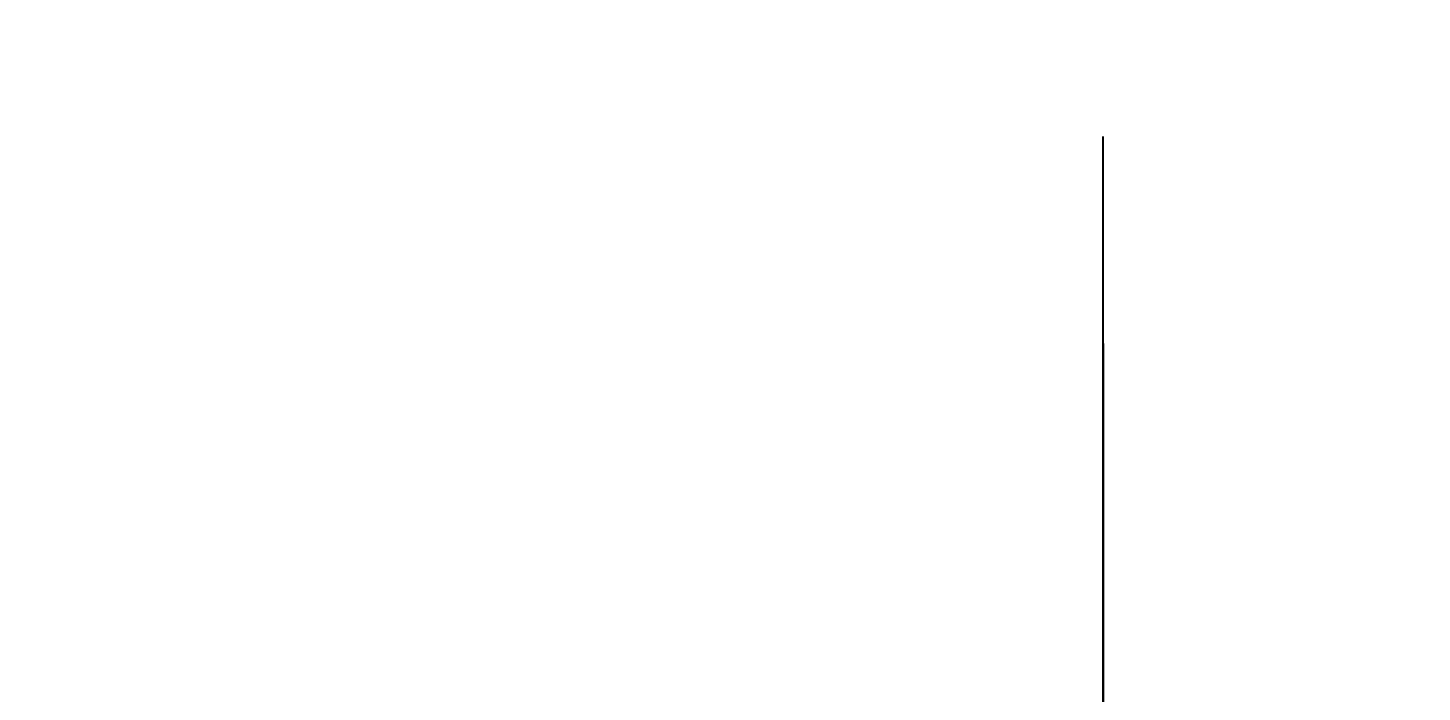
# Model space of a CAD drawing. Header units: millimetres. Extents: x 0 to 420, y 0 to 297.
# Drawn here: x 250.94 to 259.55, y 221.85 to 225.95 of the extents above; entities that cross this region are included whole.
import ezdxf

# ---------------------------------------------------------------- set-up
doc = ezdxf.new("R2010")
doc.units = ezdxf.units.MM
doc.header["$LTSCALE"] = 0.75
doc.linetypes.add('CENTER2', pattern=[28.575, 19.05, -3.175, 3.175, -3.175])
doc.layers.add('FD_Dimensions', color=7, linetype='Continuous', lineweight=25)
doc.layers.add('Smart Centers', color=7, linetype='CENTER2', lineweight=25)
doc.styles.get("Standard").update_dxf_attribs({"font": 'arial.ttf'})
doc.dimstyles.new('Dim-ISO-25', dxfattribs={"dimtxt": 3.5, "dimasz": 3.5, "dimexe": 2.1, "dimexo": 2.1, "dimgap": 1.4, "dimtad": 1, "dimzin": 12, "dimdsep": 46, "dimtxsty": 'Standard', "dimcen": 0, "dimazin": 3, "dimtp": 0.1, "dimtm": 0.1, "dimtfac": 0.714286, "dimtmove": 0, "dimatfit": 3, "dimfxl": 1, "dimtzin": 12, "dimarcsym": 0})

# ---------------------------------------------------------------- blocks, each defined once
blk = doc.blocks.new('*U24')
at = {"layer": 'Smart Centers', "color": 0, "ltscale": 0.75, "transparency": 16777216}
blk.add_line((0, 8.090919), (0, -8.130363), dxfattribs=at)
blk = doc.blocks.new('*U25')
at = {"layer": 'Smart Centers', "color": 0, "ltscale": 0.75, "transparency": 16777216}
blk.add_line((0, -3.75), (0, 3.75), dxfattribs=at)
blk = doc.blocks.new('*U30')
at = {"layer": 'Smart Centers', "color": 0, "ltscale": 0.75, "transparency": 16777216}
blk.add_line((0, 8.090919), (0, -8.130363), dxfattribs=at)
blk = doc.blocks.new('*U31')
at = {"layer": 'Smart Centers', "color": 0, "ltscale": 0.75, "transparency": 16777216}
blk.add_line((0, -3.75), (0, 3.75), dxfattribs=at)
blk = doc.blocks.new('*U36')
at = {"layer": 'Smart Centers', "color": 0, "ltscale": 0.75, "transparency": 16777216}
blk.add_line((0, 8.090919), (0, -8.130363), dxfattribs=at)
blk = doc.blocks.new('*U37')
at = {"layer": 'Smart Centers', "color": 0, "ltscale": 0.75, "transparency": 16777216}
blk.add_line((0, -3.75), (0, 3.75), dxfattribs=at)
blk = doc.blocks.new('*D56')
at = {"layer": 'Defpoints', "color": 0, "transparency": 16777216}
for p in [(310.078125, 246.667739), (310.078125, 218.777114), (203.828125, 216.61205)]:
    blk.add_point(p, dxfattribs=at)
at = {"layer": 'FD_Dimensions', "color": 0, "lineweight": -2, "transparency": 16777216}
for p, q in [((203.828125, 218.71205), (203.828125, 248.767739)), ((310.078125, 220.877114), (310.078125, 248.767739)), ((207.328125, 246.667739), (306.578125, 246.667739))]:
    blk.add_line(p, q, dxfattribs=at)
at = {"layer": 'FD_Dimensions', "color": 0, "transparency": 16777216}
for points in [[(207.328125, 247.251072), (207.328125, 246.084405), (203.828125, 246.667739)], [(306.578125, 247.251072), (306.578125, 246.084405), (310.078125, 246.667739)]]:
    blk.add_solid(points, dxfattribs=at)
at = {"layer": 'FD_Dimensions', "color": 0, "transparency": 16777216, "insert": (256.953125, 249.854744), "char_height": 3.5, "attachment_point": 5}
blk.add_mtext('425', dxfattribs=at)
blk = doc.blocks.new('*U52')
at = {"layer": 'Smart Centers', "color": 0, "ltscale": 0.75, "transparency": 16777216}
blk.add_line((0, 8.262199), (0, -8.36081), dxfattribs=at)
blk = doc.blocks.new('*U53')
at = {"layer": 'Smart Centers', "color": 0, "ltscale": 0.75, "transparency": 16777216}
blk.add_line((0, -3.75), (0, 3.75), dxfattribs=at)

msp = doc.modelspace()

# ---------------------------------------------------------------- block references
at = {"layer": 'Smart Centers', "ltscale": 0.75}
for name, p in [('*U25', (257.5781, 221.5271)), ('*U31', (257.5781, 221.5271)), ('*U37', (257.5781, 221.5271)), ('*U53', (257.5781, 221.5271)), ('*U52', (257.5781, 215.7377)), ('*U24', (257.5781, 215.7377)), ('*U30', (257.5781, 215.7377)), ('*U36', (257.5781, 215.7377))]:
    msp.add_blockref(name, p, dxfattribs=at)

# ---------------------------------------------------------------- dimensions: what is measured, and where the dimension line sits
at = {"layer": 'FD_Dimensions'}
dim = msp.add_linear_dim(base=(310.0781, 246.6677), p1=(203.8281, 216.6121), p2=(310.0781, 218.7771), dimstyle='Dim-ISO-25', override={"dimlfac": 4}, dxfattribs=at)
dim.commit()
dim.dimension.update_dxf_attribs({"geometry": '*D56', "text_midpoint": (256.9531, 249.8547)})

doc.saveas('drawing.dxf')
